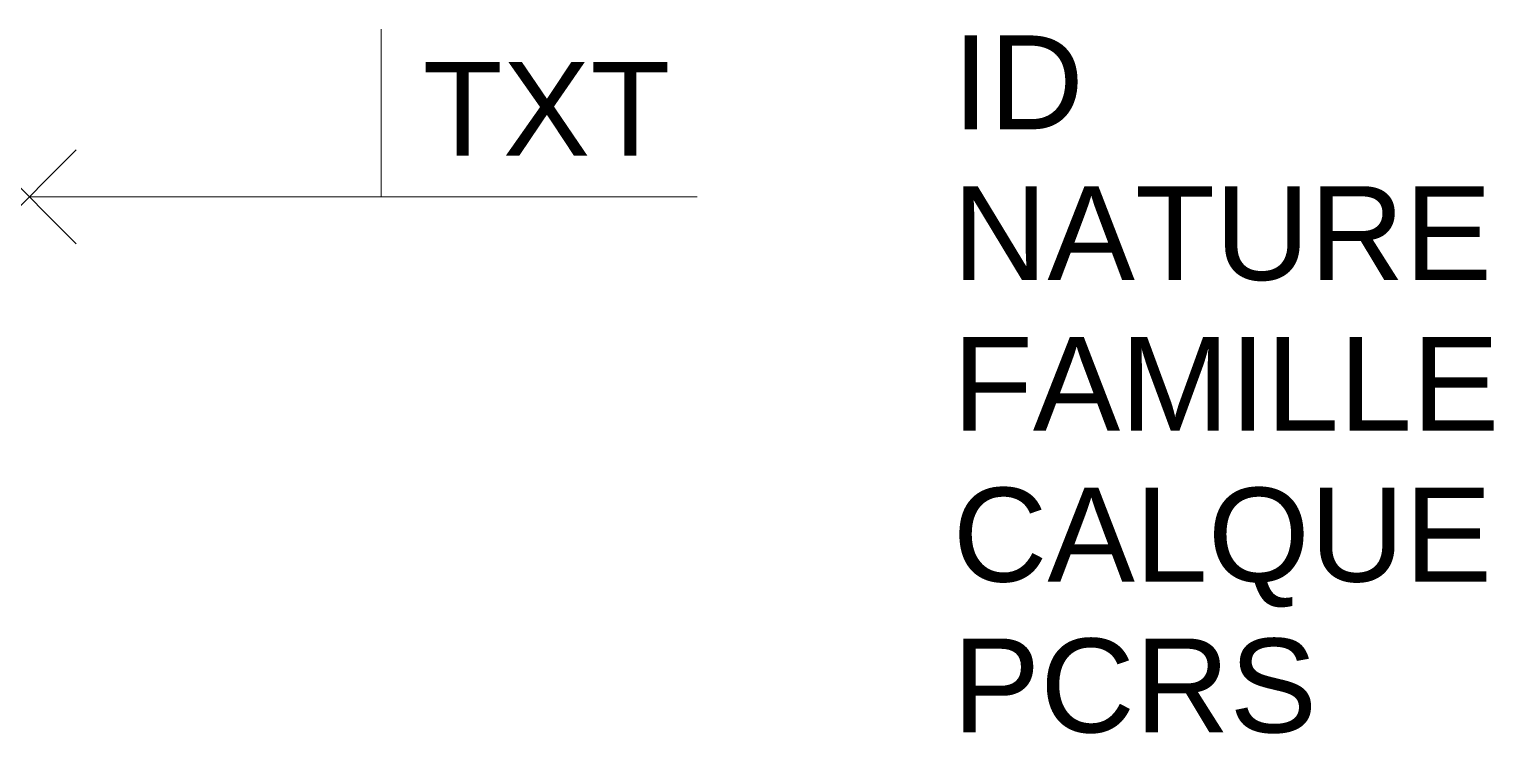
# Model space of a CAD drawing. Header units: metres. Extents: x 0 to 3.12, y -1.14 to 0.36.
import ezdxf

# ---------------------------------------------------------------- set-up
doc = ezdxf.new("R2010")
doc.units = ezdxf.units.M
doc.header["$PDMODE"] = 3
doc.header["$PDSIZE"] = 0.1
doc.linetypes.add('Socle_Continu', pattern=[2.5, 2.5, 0])
doc.layers.add('SIGNV_SCI', color=20, linetype='Socle_Continu', lineweight=13)
doc.styles.get("Standard").update_dxf_attribs({"font": 'arial.ttf'})

msp = doc.modelspace()

# ---------------------------------------------------------------- linework, layer by layer
at = {"layer": 'SIGNV_SCI', "linetype": 'Socle_Continu'}
msp.add_line((0.7493, 0), (0, 0), dxfattribs=at)
at = {"layer": 'SIGNV_SCI', "linetype": 'Socle_Continu', "flags": 128}
msp.add_lwpolyline([(1.4224, 0), (0.7493, 0), (0.7493, 0.357)], dxfattribs=at)
at = {"layer": 'SIGNV_SCI', "linetype": 'Socle_Continu'}
msp.add_point((0, 0), dxfattribs=at)

# ---------------------------------------------------------------- texts
at = {"layer": 'SIGNV_SCI', "linetype": 'Socle_Continu', "flags": 9}
for tag, p, s in [('ID', (1.9669, 0.144), 'HP_0574'), ('NATURE', (1.9669, -0.1773), 'Texte libre'), ('FAMILLE', (1.9669, -0.4986), 'Signalisation verticale'), ('CALQUE', (1.9669, -0.8199), 'SIGNV_SCI'), ('PCRS', (1.9669, -1.1412), 'HabillageTexte')]:
    msp.add_attdef(tag, p, s, height=0.2, dxfattribs=at)
at = {"layer": 'SIGNV_SCI', "linetype": 'Socle_Continu'}
msp.add_attdef('TXT', (0.8379, 0.0874), 'Texte libre, toutes informations utiles', height=0.2, dxfattribs=at)

doc.saveas('drawing.dxf')
